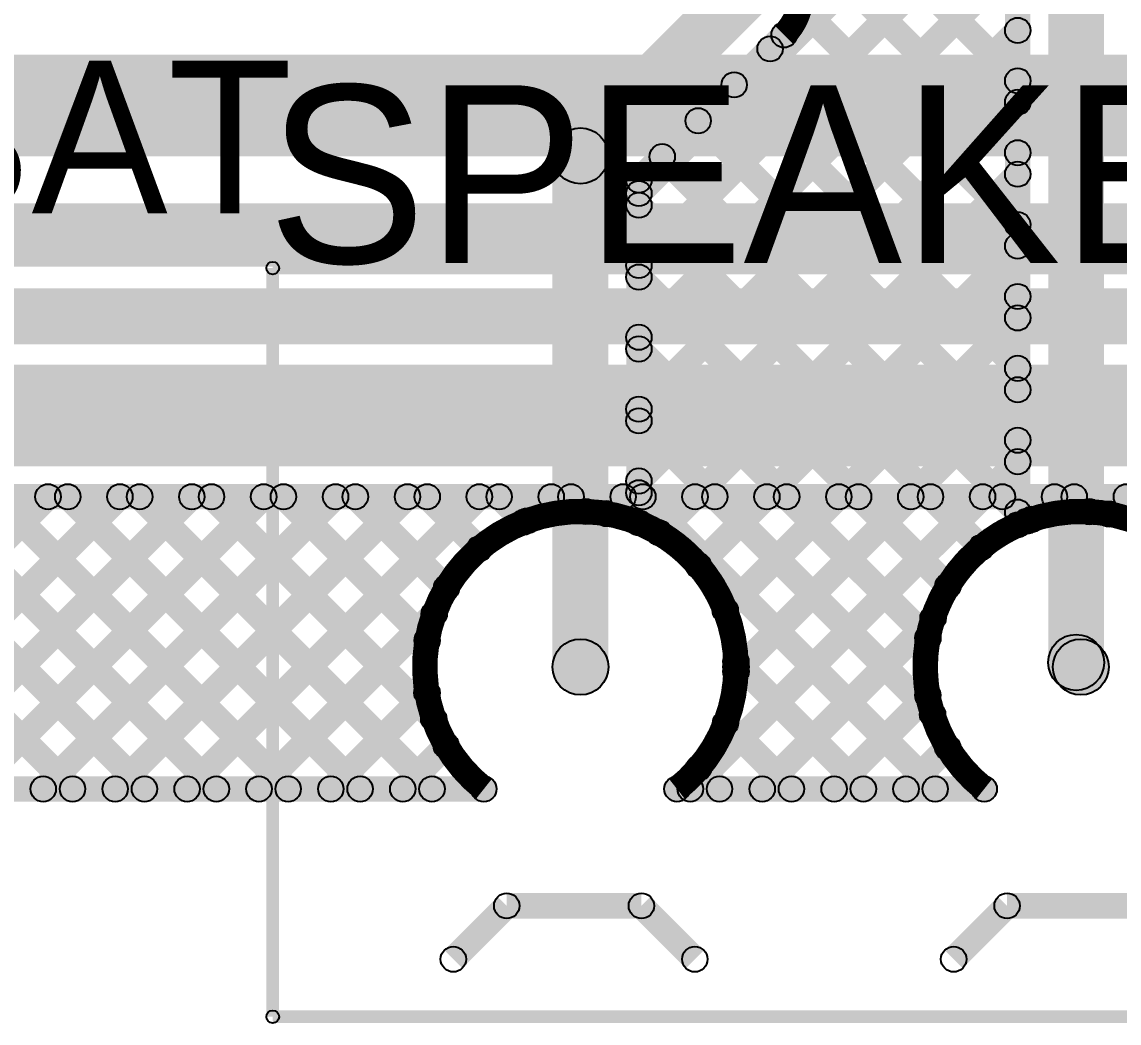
# Model space of a CAD drawing. Header units: millimetres. Extents: x -0.08 to 3.07, y -0.08 to 2.73.
# Drawn here: x 0.3574 to 0.7891, y 0.0919 to 0.4858 of the extents above; entities that cross this region are included whole.
import ezdxf

# ---------------------------------------------------------------- set-up
doc = ezdxf.new("R2010")
doc.units = ezdxf.units.MM
doc.header["$MEASUREMENT"] = 0
for name, color, linetype in [('BottomLayer', 5, 'Continuous'), ('BottomSolder', 6, 'Continuous'), ('PadHoleLayer', 156, 'Continuous'), ('TopLayer', 1, 'Continuous'), ('TopOverlay', 2, 'Continuous'), ('TopSolder', 216, 'Continuous')]:
    doc.layers.add(name, color=color, linetype=linetype)

# ---------------------------------------------------------------- blocks, each defined once
blk = doc.blocks.new('WJ301V_5_0_2P_128')
at = {"layer": 'BottomLayer'}
h = blk.add_hatch(color=5, dxfattribs=at)
edge = h.paths.add_edge_path()
edge.add_arc((-0.19685, 0), 0.04921, 0, 360)
h = blk.add_hatch(color=5, dxfattribs=at)
edge = h.paths.add_edge_path()
edge.add_arc((0, 0), 0.04921, 0, 360)
at = {"layer": 'BottomSolder'}
h = blk.add_hatch(color=6, dxfattribs=at)
edge = h.paths.add_edge_path()
edge.add_arc((-0.19685, 0), 0.05321, 0, 360)
h = blk.add_hatch(color=6, dxfattribs=at)
edge = h.paths.add_edge_path()
edge.add_arc((0, 0), 0.05321, 0, 360)
at = {"layer": 'PadHoleLayer'}
h = blk.add_hatch(color=156, dxfattribs=at)
edge = h.paths.add_edge_path()
edge.add_arc((-0.19685, 0), 0.02559, 0, 360)
h = blk.add_hatch(color=156, dxfattribs=at)
edge = h.paths.add_edge_path()
edge.add_arc((0, 0), 0.02559, 0, 360)
at = {"layer": 'TopLayer'}
h = blk.add_hatch(color=1, dxfattribs=at)
edge = h.paths.add_edge_path()
edge.add_arc((-0.19685, 0), 0.04921, 0, 360)
h = blk.add_hatch(color=1, dxfattribs=at)
edge = h.paths.add_edge_path()
edge.add_arc((0, 0), 0.04921, 0, 360)
at = {"layer": 'TopOverlay'}
h = blk.add_hatch(color=2, dxfattribs=at)
edge = h.paths.add_edge_path()
edge.add_arc((-0.31789, 0.157), 0.0025, 0, 360)
h = blk.add_hatch(color=2, dxfattribs=at)
edge = h.paths.add_edge_path()
edge.add_arc((-0.31789, 0.157), 0.0025, 0, 360)
for points in [[(-0.31539, -0.13762), (-0.32039, -0.13762), (-0.32039, 0.157), (-0.31539, 0.157)], [(-0.31789, 0.1545), (-0.31789, 0.1595), (0.09843, 0.1595), (0.09843, 0.1545)], [(-0.24331, -0.11854), (-0.25039, -0.11146), (-0.22939, -0.09046), (-0.22231, -0.09754)], [(-0.22585, -0.099), (-0.22585, -0.089), (-0.17285, -0.089), (-0.17285, -0.099)], [(-0.17639, -0.09754), (-0.16931, -0.09046), (-0.14831, -0.11146), (-0.15539, -0.11854)], [(-0.04646, -0.11854), (-0.05354, -0.11146), (-0.03254, -0.09046), (-0.02546, -0.09754)], [(-0.029, -0.099), (-0.029, -0.089), (0.024, -0.089), (0.024, -0.099)], [(-0.31789, -0.14012), (-0.31789, -0.13512), (0.09843, -0.13512), (0.09843, -0.14012)]]:
    blk.add_hatch(color=2, dxfattribs=at).paths.add_polyline_path(points)
h = blk.add_hatch(color=2, dxfattribs=at)
edge = h.paths.add_edge_path()
edge.add_arc((-0.22585, -0.094), 0.005, 0, 360)
h = blk.add_hatch(color=2, dxfattribs=at)
edge = h.paths.add_edge_path()
edge.add_arc((-0.22585, -0.094), 0.005, 0, 360)
h = blk.add_hatch(color=2, dxfattribs=at)
edge = h.paths.add_edge_path()
edge.add_arc((-0.17285, -0.094), 0.005, 0, 360)
h = blk.add_hatch(color=2, dxfattribs=at)
edge = h.paths.add_edge_path()
edge.add_arc((-0.17285, -0.094), 0.005, 0, 360)
h = blk.add_hatch(color=2, dxfattribs=at)
edge = h.paths.add_edge_path()
edge.add_arc((-0.029, -0.094), 0.005, 0, 360)
h = blk.add_hatch(color=2, dxfattribs=at)
edge = h.paths.add_edge_path()
edge.add_arc((-0.029, -0.094), 0.005, 0, 360)
h = blk.add_hatch(color=2, dxfattribs=at)
edge = h.paths.add_edge_path()
edge.add_arc((-0.24685, -0.115), 0.005, 0, 360)
h = blk.add_hatch(color=2, dxfattribs=at)
edge = h.paths.add_edge_path()
edge.add_arc((-0.15185, -0.115), 0.005, 0, 360)
h = blk.add_hatch(color=2, dxfattribs=at)
edge = h.paths.add_edge_path()
edge.add_arc((-0.05, -0.115), 0.005, 0, 360)
h = blk.add_hatch(color=2, dxfattribs=at)
edge = h.paths.add_edge_path()
edge.add_arc((-0.31789, -0.13762), 0.0025, 0, 360)
h = blk.add_hatch(color=2, dxfattribs=at)
edge = h.paths.add_edge_path()
edge.add_arc((-0.31789, -0.13762), 0.0025, 0, 360)
at = {"layer": 'TopSolder'}
h = blk.add_hatch(color=216, dxfattribs=at)
edge = h.paths.add_edge_path()
edge.add_arc((-0.19685, 0), 0.05321, 0, 360)
h = blk.add_hatch(color=216, dxfattribs=at)
edge = h.paths.add_edge_path()
edge.add_arc((0, 0), 0.05321, 0, 360)
at = {"layer": 'TopOverlay'}
for centre, radius in [((-0.31789, 0.157), 0.0025), ((-0.31789, 0.157), 0.0025), ((-0.22585, -0.094), 0.005), ((-0.22585, -0.094), 0.005), ((-0.17285, -0.094), 0.005), ((-0.17285, -0.094), 0.005), ((-0.029, -0.094), 0.005), ((-0.029, -0.094), 0.005), ((-0.24685, -0.115), 0.005), ((-0.15185, -0.115), 0.005), ((-0.05, -0.115), 0.005), ((-0.31789, -0.13762), 0.0025), ((-0.31789, -0.13762), 0.0025)]:
    blk.add_circle(centre, radius, dxfattribs=at)

msp = doc.modelspace()

# ---------------------------------------------------------------- hatches: boundary and pattern name
at = {"layer": 'BottomLayer'}
for points in [[(0.78319, 0.23381), (0.76119, 0.23381), (0.76119, 0.80819), (0.78319, 0.80819)], [(0.75419, 0.28796), (0.74419, 0.28796), (0.74419, 0.58839), (0.75419, 0.58839)], [(0.60369, 0.41479), (0.59661, 0.42186), (0.74565, 0.5709), (0.75272, 0.56383)], [(0.66046, 0.54432), (0.66754, 0.55139), (0.75272, 0.4662), (0.74565, 0.45913)], [(0.60369, 0.38651), (0.59661, 0.39358), (0.74565, 0.54262), (0.75272, 0.53555)], [(0.66046, 0.51604), (0.66754, 0.52311), (0.75272, 0.43792), (0.74565, 0.43085)], [(0.60369, 0.35822), (0.59661, 0.36529), (0.74565, 0.51433), (0.75272, 0.50726)], [(0.58493, 0.42537), (0.56937, 0.44093), (0.63322, 0.50478), (0.64878, 0.48922)], [(0.65988, 0.48833), (0.66696, 0.4954), (0.75272, 0.40963), (0.74565, 0.40256)], [(0.60369, 0.32994), (0.59661, 0.33701), (0.74565, 0.48605), (0.75272, 0.47898)], [(0.60369, 0.42009), (0.59661, 0.42716), (0.65373, 0.48427), (0.6608, 0.4772)], [(0.64823, 0.4717), (0.6553, 0.47877), (0.75272, 0.38135), (0.74565, 0.37428)], [(0.63409, 0.45756), (0.64116, 0.46463), (0.75272, 0.35306), (0.74565, 0.34599)], [(0.60369, 0.30165), (0.59661, 0.30873), (0.74565, 0.45776), (0.75272, 0.45069)], [(0.61994, 0.44342), (0.62702, 0.45049), (0.75272, 0.32478), (0.74565, 0.31771)], [(0.6058, 0.42928), (0.61287, 0.43635), (0.75272, 0.2965), (0.74565, 0.28942)], [(0.58815, 0.232), (0.56615, 0.232), (0.56615, 0.43315), (0.58815, 0.43315)], [(0.61161, 0.28129), (0.60454, 0.28836), (0.74565, 0.42948), (0.75272, 0.42241)], [(0.60515, 0.28873), (0.59515, 0.28873), (0.59515, 0.42362), (0.60515, 0.42362)], [(0.59661, 0.41018), (0.60369, 0.41725), (0.73836, 0.28257), (0.73129, 0.2755)], [(0.62704, 0.26844), (0.61997, 0.27551), (0.74565, 0.4012), (0.75272, 0.39412)], [(0.59661, 0.3819), (0.60369, 0.38897), (0.72526, 0.26739), (0.71819, 0.26032)], [(0.63768, 0.2508), (0.63061, 0.25787), (0.74565, 0.37291), (0.75272, 0.36584)], [(0.59661, 0.35361), (0.60369, 0.36068), (0.7174, 0.24697), (0.71033, 0.2399)], [(0.64187, 0.2267), (0.6348, 0.23378), (0.74565, 0.34463), (0.75272, 0.33756)], [(0.59661, 0.32533), (0.60369, 0.3324), (0.71925, 0.21683), (0.71218, 0.20976)], [(0.62392, 0.18046), (0.61685, 0.18754), (0.74565, 0.31634), (0.75272, 0.30927)], [(0.59661, 0.29704), (0.60369, 0.30411), (0.72026, 0.18754), (0.71319, 0.18046)], [(0.6522, 0.18046), (0.64513, 0.18754), (0.71235, 0.25475), (0.71942, 0.24768)], [(0.63479, 0.23058), (0.64186, 0.23765), (0.69198, 0.18754), (0.68491, 0.18046)], [(0.76441, 0.22603), (0.77997, 0.24159), (0.78178, 0.23978), (0.76622, 0.22422)], [(0.68049, 0.18046), (0.67341, 0.18754), (0.71027, 0.2244), (0.71735, 0.21732)], [(0.63071, 0.20638), (0.63778, 0.21345), (0.66369, 0.18754), (0.65662, 0.18046)], [(0.70877, 0.18046), (0.7017, 0.18754), (0.71806, 0.2039), (0.72513, 0.19683)], [(0.62013, 0.18867), (0.6272, 0.19575), (0.63541, 0.18754), (0.62834, 0.18046)], [(0.61514, 0.179), (0.61514, 0.189), (0.73601, 0.189), (0.73601, 0.179)]]:
    msp.add_hatch(color=5, dxfattribs=at).paths.add_polyline_path(points)
h = msp.add_hatch(color=5, dxfattribs=at)
edge = h.paths.add_edge_path()
edge.add_arc((0.65726, 0.48074), 0.005, 0, 360)
h = msp.add_hatch(color=5, dxfattribs=at)
edge = h.paths.add_edge_path()
edge.add_arc((0.65726, 0.48074), 0.005, 0, 360)
h = msp.add_hatch(color=5, dxfattribs=at)
edge = h.paths.add_edge_path()
edge.add_arc((0.65726, 0.48074), 0.005, 0, 360)
h = msp.add_hatch(color=5, dxfattribs=at)
edge = h.paths.add_edge_path()
edge.add_arc((0.74919, 0.48251), 0.005, 0, 360)
h = msp.add_hatch(color=5, dxfattribs=at)
edge = h.paths.add_edge_path()
edge.add_arc((0.65176, 0.47524), 0.005, 0, 360)
h = msp.add_hatch(color=5, dxfattribs=at)
edge = h.paths.add_edge_path()
edge.add_arc((0.74919, 0.46267), 0.005, 0, 360)
h = msp.add_hatch(color=5, dxfattribs=at)
edge = h.paths.add_edge_path()
edge.add_arc((0.63762, 0.4611), 0.005, 0, 360)
h = msp.add_hatch(color=5, dxfattribs=at)
edge = h.paths.add_edge_path()
edge.add_arc((0.74919, 0.45423), 0.005, 0, 360)
h = msp.add_hatch(color=5, dxfattribs=at)
edge = h.paths.add_edge_path()
edge.add_arc((0.62348, 0.44695), 0.005, 0, 360)
h = msp.add_hatch(color=5, dxfattribs=at)
edge = h.paths.add_edge_path()
edge.add_arc((0.57715, 0.43315), 0.011, 0, 360)
h = msp.add_hatch(color=5, dxfattribs=at)
edge = h.paths.add_edge_path()
edge.add_arc((0.57715, 0.43315), 0.011, 0, 360)
h = msp.add_hatch(color=5, dxfattribs=at)
edge = h.paths.add_edge_path()
edge.add_arc((0.60934, 0.43281), 0.005, 0, 360)
h = msp.add_hatch(color=5, dxfattribs=at)
edge = h.paths.add_edge_path()
edge.add_arc((0.74919, 0.43438), 0.005, 0, 360)
h = msp.add_hatch(color=5, dxfattribs=at)
edge = h.paths.add_edge_path()
edge.add_arc((0.60015, 0.42362), 0.005, 0, 360)
h = msp.add_hatch(color=5, dxfattribs=at)
edge = h.paths.add_edge_path()
edge.add_arc((0.60015, 0.42362), 0.005, 0, 360)
h = msp.add_hatch(color=5, dxfattribs=at)
edge = h.paths.add_edge_path()
edge.add_arc((0.74919, 0.42594), 0.005, 0, 360)
h = msp.add_hatch(color=5, dxfattribs=at)
edge = h.paths.add_edge_path()
edge.add_arc((0.60015, 0.41833), 0.005, 0, 360)
h = msp.add_hatch(color=5, dxfattribs=at)
edge = h.paths.add_edge_path()
edge.add_arc((0.60015, 0.41372), 0.005, 0, 360)
h = msp.add_hatch(color=5, dxfattribs=at)
edge = h.paths.add_edge_path()
edge.add_arc((0.74919, 0.4061), 0.005, 0, 360)
h = msp.add_hatch(color=5, dxfattribs=at)
edge = h.paths.add_edge_path()
edge.add_arc((0.74919, 0.39766), 0.005, 0, 360)
h = msp.add_hatch(color=5, dxfattribs=at)
edge = h.paths.add_edge_path()
edge.add_arc((0.60015, 0.39004), 0.005, 0, 360)
h = msp.add_hatch(color=5, dxfattribs=at)
edge = h.paths.add_edge_path()
edge.add_arc((0.60015, 0.38543), 0.005, 0, 360)
h = msp.add_hatch(color=5, dxfattribs=at)
edge = h.paths.add_edge_path()
edge.add_arc((0.74919, 0.37781), 0.005, 0, 360)
h = msp.add_hatch(color=5, dxfattribs=at)
edge = h.paths.add_edge_path()
edge.add_arc((0.74919, 0.36938), 0.005, 0, 360)
h = msp.add_hatch(color=5, dxfattribs=at)
edge = h.paths.add_edge_path()
edge.add_arc((0.60015, 0.36176), 0.005, 0, 360)
h = msp.add_hatch(color=5, dxfattribs=at)
edge = h.paths.add_edge_path()
edge.add_arc((0.60015, 0.35715), 0.005, 0, 360)
h = msp.add_hatch(color=5, dxfattribs=at)
edge = h.paths.add_edge_path()
edge.add_arc((0.74919, 0.34953), 0.005, 0, 360)
h = msp.add_hatch(color=5, dxfattribs=at)
edge = h.paths.add_edge_path()
edge.add_arc((0.74919, 0.34109), 0.005, 0, 360)
h = msp.add_hatch(color=5, dxfattribs=at)
edge = h.paths.add_edge_path()
edge.add_arc((0.60015, 0.33347), 0.005, 0, 360)
h = msp.add_hatch(color=5, dxfattribs=at)
edge = h.paths.add_edge_path()
edge.add_arc((0.60015, 0.32886), 0.005, 0, 360)
h = msp.add_hatch(color=5, dxfattribs=at)
edge = h.paths.add_edge_path()
edge.add_arc((0.74919, 0.32124), 0.005, 0, 360)
h = msp.add_hatch(color=5, dxfattribs=at)
edge = h.paths.add_edge_path()
edge.add_arc((0.74919, 0.31281), 0.005, 0, 360)
h = msp.add_hatch(color=5, dxfattribs=at)
edge = h.paths.add_edge_path()
edge.add_arc((0.60015, 0.30519), 0.005, 0, 360)
h = msp.add_hatch(color=5, dxfattribs=at)
edge = h.paths.add_edge_path()
edge.add_arc((0.60015, 0.30058), 0.005, 0, 360)
h = msp.add_hatch(color=5, dxfattribs=at)
edge = h.paths.add_edge_path()
edge.add_arc((0.74919, 0.29296), 0.005, 0, 360)
h = msp.add_hatch(color=5, dxfattribs=at)
edge = h.paths.add_edge_path()
edge.add_arc((0.60015, 0.28873), 0.005, 0, 360)
h = msp.add_hatch(color=5, dxfattribs=at)
edge = h.paths.add_edge_path()
edge.add_arc((0.60015, 0.28873), 0.005, 0, 360)
h = msp.add_hatch(color=5, dxfattribs=at)
edge = h.paths.add_edge_path()
edge.add_arc((0.60807, 0.28483), 0.005, 0, 360)
h = msp.add_hatch(color=5, dxfattribs=at)
edge = h.paths.add_edge_path()
edge.add_arc((0.74919, 0.28796), 0.005, 0, 360)
h = msp.add_hatch(color=5, dxfattribs=at)
edge = h.paths.add_edge_path()
edge.add_arc((0.74919, 0.28796), 0.005, 0, 360)
h = msp.add_hatch(color=5, dxfattribs=at)
edge = h.paths.add_edge_path()
edge.add_arc((0.73483, 0.27904), 0.005, 0, 360)
h = msp.add_hatch(color=5, dxfattribs=at)
edge = h.paths.add_edge_path()
edge.add_arc((0.62351, 0.27198), 0.005, 0, 360)
h = msp.add_hatch(color=5, dxfattribs=at)
edge = h.paths.add_edge_path()
edge.add_arc((0.72173, 0.26385), 0.005, 0, 360)
h = msp.add_hatch(color=5, dxfattribs=at)
edge = h.paths.add_edge_path()
edge.add_arc((0.63414, 0.25433), 0.005, 0, 360)
h = msp.add_hatch(color=5, dxfattribs=at)
edge = h.paths.add_edge_path()
edge.add_arc((0.71588, 0.25122), 0.005, 0, 360)
h = msp.add_hatch(color=5, dxfattribs=at)
edge = h.paths.add_edge_path()
edge.add_arc((0.71386, 0.24343), 0.005, 0, 360)
h = msp.add_hatch(color=5, dxfattribs=at)
edge = h.paths.add_edge_path()
edge.add_arc((0.57715, 0.232), 0.011, 0, 360)
h = msp.add_hatch(color=5, dxfattribs=at)
edge = h.paths.add_edge_path()
edge.add_arc((0.77219, 0.23381), 0.011, 0, 360)
h = msp.add_hatch(color=5, dxfattribs=at)
edge = h.paths.add_edge_path()
edge.add_arc((0.77219, 0.23381), 0.011, 0, 360)
h = msp.add_hatch(color=5, dxfattribs=at)
edge = h.paths.add_edge_path()
edge.add_arc((0.774, 0.232), 0.011, 0, 360)
h = msp.add_hatch(color=5, dxfattribs=at)
edge = h.paths.add_edge_path()
edge.add_arc((0.63833, 0.23412), 0.005, 0, 360)
h = msp.add_hatch(color=5, dxfattribs=at)
edge = h.paths.add_edge_path()
edge.add_arc((0.63834, 0.23024), 0.005, 0, 360)
h = msp.add_hatch(color=5, dxfattribs=at)
edge = h.paths.add_edge_path()
edge.add_arc((0.63836, 0.232), 0.005, 0, 360)
h = msp.add_hatch(color=5, dxfattribs=at)
edge = h.paths.add_edge_path()
edge.add_arc((0.63836, 0.232), 0.005, 0, 360)
h = msp.add_hatch(color=5, dxfattribs=at)
edge = h.paths.add_edge_path()
edge.add_arc((0.71381, 0.22086), 0.005, 0, 360)
h = msp.add_hatch(color=5, dxfattribs=at)
edge = h.paths.add_edge_path()
edge.add_arc((0.71571, 0.2133), 0.005, 0, 360)
h = msp.add_hatch(color=5, dxfattribs=at)
edge = h.paths.add_edge_path()
edge.add_arc((0.63424, 0.20992), 0.005, 0, 360)
h = msp.add_hatch(color=5, dxfattribs=at)
edge = h.paths.add_edge_path()
edge.add_arc((0.7216, 0.20036), 0.005, 0, 360)
h = msp.add_hatch(color=5, dxfattribs=at)
edge = h.paths.add_edge_path()
edge.add_arc((0.62367, 0.19221), 0.005, 0, 360)
h = msp.add_hatch(color=5, dxfattribs=at)
edge = h.paths.add_edge_path()
edge.add_arc((0.61514, 0.184), 0.005, 0, 360)
h = msp.add_hatch(color=5, dxfattribs=at)
edge = h.paths.add_edge_path()
edge.add_arc((0.61514, 0.184), 0.005, 0, 360)
h = msp.add_hatch(color=5, dxfattribs=at)
edge = h.paths.add_edge_path()
edge.add_arc((0.62038, 0.184), 0.005, 0, 360)
h = msp.add_hatch(color=5, dxfattribs=at)
edge = h.paths.add_edge_path()
edge.add_arc((0.63188, 0.184), 0.005, 0, 360)
h = msp.add_hatch(color=5, dxfattribs=at)
edge = h.paths.add_edge_path()
edge.add_arc((0.64867, 0.184), 0.005, 0, 360)
h = msp.add_hatch(color=5, dxfattribs=at)
edge = h.paths.add_edge_path()
edge.add_arc((0.66016, 0.184), 0.005, 0, 360)
h = msp.add_hatch(color=5, dxfattribs=at)
edge = h.paths.add_edge_path()
edge.add_arc((0.67695, 0.184), 0.005, 0, 360)
h = msp.add_hatch(color=5, dxfattribs=at)
edge = h.paths.add_edge_path()
edge.add_arc((0.68844, 0.184), 0.005, 0, 360)
h = msp.add_hatch(color=5, dxfattribs=at)
edge = h.paths.add_edge_path()
edge.add_arc((0.70523, 0.184), 0.005, 0, 360)
h = msp.add_hatch(color=5, dxfattribs=at)
edge = h.paths.add_edge_path()
edge.add_arc((0.71673, 0.184), 0.005, 0, 360)
h = msp.add_hatch(color=5, dxfattribs=at)
edge = h.paths.add_edge_path()
edge.add_arc((0.73601, 0.184), 0.005, 0, 360)
h = msp.add_hatch(color=5, dxfattribs=at)
edge = h.paths.add_edge_path()
edge.add_arc((0.73601, 0.184), 0.005, 0, 360)
at = {"layer": 'TopLayer'}
for points in [[(0.328, 0.433), (0.328, 0.473), (0.96, 0.473), (0.96, 0.433)], [(0.14278, 0.41146), (0.14985, 0.41854), (0.38085, 0.18754), (0.37378, 0.18046)], [(0.32, 0.3895), (0.32, 0.4145), (0.973, 0.4145), (0.973, 0.3895)], [(0.304, 0.359), (0.304, 0.381), (0.973, 0.381), (0.973, 0.359)], [(0.279, 0.311), (0.279, 0.351), (0.899, 0.351), (0.899, 0.311)], [(0.25622, 0.18046), (0.24915, 0.18754), (0.36415, 0.30254), (0.37122, 0.29546)], [(0.28451, 0.18046), (0.27743, 0.18754), (0.39243, 0.30254), (0.39951, 0.29546)], [(0.279, 0.294), (0.279, 0.304), (0.899, 0.304), (0.899, 0.294)], [(0.28707, 0.29546), (0.29414, 0.30254), (0.40914, 0.18754), (0.40207, 0.18046)], [(0.31279, 0.18046), (0.30572, 0.18754), (0.42072, 0.30254), (0.42779, 0.29546)], [(0.31535, 0.29546), (0.32242, 0.30254), (0.43742, 0.18754), (0.43035, 0.18046)], [(0.34107, 0.18046), (0.334, 0.18754), (0.449, 0.30254), (0.45607, 0.29546)], [(0.34363, 0.29546), (0.3507, 0.30254), (0.4657, 0.18754), (0.45863, 0.18046)], [(0.36936, 0.18046), (0.36229, 0.18754), (0.47729, 0.30254), (0.48436, 0.29546)], [(0.37192, 0.29546), (0.37899, 0.30254), (0.49399, 0.18754), (0.48692, 0.18046)], [(0.39764, 0.18046), (0.39057, 0.18754), (0.50557, 0.30254), (0.51264, 0.29546)], [(0.4002, 0.29546), (0.40727, 0.30254), (0.52227, 0.18754), (0.5152, 0.18046)], [(0.42593, 0.18046), (0.41886, 0.18754), (0.53386, 0.30254), (0.54093, 0.29546)], [(0.42849, 0.29546), (0.43556, 0.30254), (0.52298, 0.21511), (0.51591, 0.20804)], [(0.45677, 0.29546), (0.46384, 0.30254), (0.52037, 0.246), (0.5133, 0.23893)], [(0.48506, 0.29546), (0.49213, 0.30254), (0.52799, 0.26668), (0.52091, 0.25961)], [(0.51334, 0.29546), (0.52041, 0.30254), (0.54089, 0.28205), (0.53382, 0.27498)], [(0.54162, 0.29546), (0.54869, 0.30254), (0.5586, 0.29263), (0.55153, 0.28556)], [(0.55972, 0.28598), (0.55265, 0.29305), (0.56214, 0.30254), (0.56921, 0.29546)], [(0.56991, 0.29546), (0.57698, 0.30254), (0.5828, 0.29671), (0.57573, 0.28964)], [(0.59086, 0.28883), (0.58379, 0.2959), (0.59042, 0.30254), (0.5975, 0.29546)], [(0.59819, 0.29546), (0.60526, 0.30254), (0.72026, 0.18754), (0.71319, 0.18046)], [(0.61161, 0.28129), (0.60454, 0.28836), (0.61871, 0.30254), (0.62578, 0.29546)], [(0.62392, 0.18046), (0.61685, 0.18754), (0.73185, 0.30254), (0.73892, 0.29546)], [(0.62704, 0.26844), (0.61997, 0.27551), (0.64699, 0.30254), (0.65406, 0.29546)], [(0.62648, 0.29546), (0.63355, 0.30254), (0.71925, 0.21683), (0.71218, 0.20976)], [(0.63768, 0.2508), (0.63061, 0.25787), (0.67528, 0.30254), (0.68235, 0.29546)], [(0.64187, 0.2267), (0.6348, 0.23378), (0.70356, 0.30254), (0.71063, 0.29546)], [(0.65476, 0.29546), (0.66183, 0.30254), (0.7174, 0.24697), (0.71033, 0.2399)], [(0.68305, 0.29546), (0.69012, 0.30254), (0.72526, 0.26739), (0.71819, 0.26032)], [(0.71133, 0.29546), (0.7184, 0.30254), (0.73836, 0.28257), (0.73129, 0.2755)], [(0.73961, 0.29546), (0.74669, 0.30254), (0.75628, 0.29294), (0.74921, 0.28587)], [(0.75832, 0.28658), (0.75125, 0.29365), (0.76013, 0.30254), (0.7672, 0.29546)], [(0.7679, 0.29546), (0.77497, 0.30254), (0.78085, 0.29666), (0.77378, 0.28959)], [(0.78868, 0.28865), (0.7816, 0.29573), (0.78841, 0.30254), (0.79549, 0.29546)], [(0.45421, 0.18046), (0.44714, 0.18754), (0.5161, 0.2565), (0.52317, 0.24943)], [(0.6522, 0.18046), (0.64513, 0.18754), (0.71235, 0.25475), (0.71942, 0.24768)], [(0.63479, 0.23058), (0.64186, 0.23765), (0.69198, 0.18754), (0.68491, 0.18046)], [(0.4825, 0.18046), (0.47542, 0.18754), (0.51325, 0.22536), (0.52032, 0.21829)], [(0.68049, 0.18046), (0.67341, 0.18754), (0.71027, 0.2244), (0.71735, 0.21732)], [(0.63071, 0.20638), (0.63778, 0.21345), (0.66369, 0.18754), (0.65662, 0.18046)], [(0.51078, 0.18046), (0.50371, 0.18754), (0.52079, 0.20461), (0.52786, 0.19754)], [(0.70877, 0.18046), (0.7017, 0.18754), (0.71806, 0.2039), (0.72513, 0.19683)], [(0.62013, 0.18867), (0.6272, 0.19575), (0.63541, 0.18754), (0.62834, 0.18046)], [(0.015, 0.179), (0.015, 0.189), (0.53916, 0.189), (0.53916, 0.179)], [(0.61514, 0.179), (0.61514, 0.189), (0.73601, 0.189), (0.73601, 0.179)]]:
    msp.add_hatch(color=1, dxfattribs=at).paths.add_polyline_path(points)
h = msp.add_hatch(color=1, dxfattribs=at)
edge = h.paths.add_edge_path()
edge.add_arc((0.36769, 0.299), 0.005, 0, 360)
h = msp.add_hatch(color=1, dxfattribs=at)
edge = h.paths.add_edge_path()
edge.add_arc((0.37545, 0.299), 0.005, 0, 360)
h = msp.add_hatch(color=1, dxfattribs=at)
edge = h.paths.add_edge_path()
edge.add_arc((0.39597, 0.299), 0.005, 0, 360)
h = msp.add_hatch(color=1, dxfattribs=at)
edge = h.paths.add_edge_path()
edge.add_arc((0.40374, 0.299), 0.005, 0, 360)
h = msp.add_hatch(color=1, dxfattribs=at)
edge = h.paths.add_edge_path()
edge.add_arc((0.42425, 0.299), 0.005, 0, 360)
h = msp.add_hatch(color=1, dxfattribs=at)
edge = h.paths.add_edge_path()
edge.add_arc((0.43202, 0.299), 0.005, 0, 360)
h = msp.add_hatch(color=1, dxfattribs=at)
edge = h.paths.add_edge_path()
edge.add_arc((0.45254, 0.299), 0.005, 0, 360)
h = msp.add_hatch(color=1, dxfattribs=at)
edge = h.paths.add_edge_path()
edge.add_arc((0.46031, 0.299), 0.005, 0, 360)
h = msp.add_hatch(color=1, dxfattribs=at)
edge = h.paths.add_edge_path()
edge.add_arc((0.48082, 0.299), 0.005, 0, 360)
h = msp.add_hatch(color=1, dxfattribs=at)
edge = h.paths.add_edge_path()
edge.add_arc((0.48859, 0.299), 0.005, 0, 360)
h = msp.add_hatch(color=1, dxfattribs=at)
edge = h.paths.add_edge_path()
edge.add_arc((0.50911, 0.299), 0.005, 0, 360)
h = msp.add_hatch(color=1, dxfattribs=at)
edge = h.paths.add_edge_path()
edge.add_arc((0.51688, 0.299), 0.005, 0, 360)
h = msp.add_hatch(color=1, dxfattribs=at)
edge = h.paths.add_edge_path()
edge.add_arc((0.53739, 0.299), 0.005, 0, 360)
h = msp.add_hatch(color=1, dxfattribs=at)
edge = h.paths.add_edge_path()
edge.add_arc((0.54516, 0.299), 0.005, 0, 360)
h = msp.add_hatch(color=1, dxfattribs=at)
edge = h.paths.add_edge_path()
edge.add_arc((0.56568, 0.299), 0.005, 0, 360)
h = msp.add_hatch(color=1, dxfattribs=at)
edge = h.paths.add_edge_path()
edge.add_arc((0.57344, 0.299), 0.005, 0, 360)
h = msp.add_hatch(color=1, dxfattribs=at)
edge = h.paths.add_edge_path()
edge.add_arc((0.59396, 0.299), 0.005, 0, 360)
h = msp.add_hatch(color=1, dxfattribs=at)
edge = h.paths.add_edge_path()
edge.add_arc((0.60173, 0.299), 0.005, 0, 360)
h = msp.add_hatch(color=1, dxfattribs=at)
edge = h.paths.add_edge_path()
edge.add_arc((0.62224, 0.299), 0.005, 0, 360)
h = msp.add_hatch(color=1, dxfattribs=at)
edge = h.paths.add_edge_path()
edge.add_arc((0.63001, 0.299), 0.005, 0, 360)
h = msp.add_hatch(color=1, dxfattribs=at)
edge = h.paths.add_edge_path()
edge.add_arc((0.65053, 0.299), 0.005, 0, 360)
h = msp.add_hatch(color=1, dxfattribs=at)
edge = h.paths.add_edge_path()
edge.add_arc((0.6583, 0.299), 0.005, 0, 360)
h = msp.add_hatch(color=1, dxfattribs=at)
edge = h.paths.add_edge_path()
edge.add_arc((0.67881, 0.299), 0.005, 0, 360)
h = msp.add_hatch(color=1, dxfattribs=at)
edge = h.paths.add_edge_path()
edge.add_arc((0.68658, 0.299), 0.005, 0, 360)
h = msp.add_hatch(color=1, dxfattribs=at)
edge = h.paths.add_edge_path()
edge.add_arc((0.7071, 0.299), 0.005, 0, 360)
h = msp.add_hatch(color=1, dxfattribs=at)
edge = h.paths.add_edge_path()
edge.add_arc((0.71487, 0.299), 0.005, 0, 360)
h = msp.add_hatch(color=1, dxfattribs=at)
edge = h.paths.add_edge_path()
edge.add_arc((0.73538, 0.299), 0.005, 0, 360)
h = msp.add_hatch(color=1, dxfattribs=at)
edge = h.paths.add_edge_path()
edge.add_arc((0.74315, 0.299), 0.005, 0, 360)
h = msp.add_hatch(color=1, dxfattribs=at)
edge = h.paths.add_edge_path()
edge.add_arc((0.76367, 0.299), 0.005, 0, 360)
h = msp.add_hatch(color=1, dxfattribs=at)
edge = h.paths.add_edge_path()
edge.add_arc((0.77143, 0.299), 0.005, 0, 360)
h = msp.add_hatch(color=1, dxfattribs=at)
edge = h.paths.add_edge_path()
edge.add_arc((0.79195, 0.299), 0.005, 0, 360)
h = msp.add_hatch(color=1, dxfattribs=at)
edge = h.paths.add_edge_path()
edge.add_arc((0.57927, 0.29318), 0.005, 0, 360)
h = msp.add_hatch(color=1, dxfattribs=at)
edge = h.paths.add_edge_path()
edge.add_arc((0.77731, 0.29312), 0.005, 0, 360)
h = msp.add_hatch(color=1, dxfattribs=at)
edge = h.paths.add_edge_path()
edge.add_arc((0.55507, 0.28909), 0.005, 0, 360)
h = msp.add_hatch(color=1, dxfattribs=at)
edge = h.paths.add_edge_path()
edge.add_arc((0.55619, 0.28951), 0.005, 0, 360)
h = msp.add_hatch(color=1, dxfattribs=at)
edge = h.paths.add_edge_path()
edge.add_arc((0.58732, 0.29236), 0.005, 0, 360)
h = msp.add_hatch(color=1, dxfattribs=at)
edge = h.paths.add_edge_path()
edge.add_arc((0.75275, 0.2894), 0.005, 0, 360)
h = msp.add_hatch(color=1, dxfattribs=at)
edge = h.paths.add_edge_path()
edge.add_arc((0.75478, 0.29012), 0.005, 0, 360)
h = msp.add_hatch(color=1, dxfattribs=at)
edge = h.paths.add_edge_path()
edge.add_arc((0.78514, 0.29219), 0.005, 0, 360)
h = msp.add_hatch(color=1, dxfattribs=at)
edge = h.paths.add_edge_path()
edge.add_arc((0.60807, 0.28483), 0.005, 0, 360)
h = msp.add_hatch(color=1, dxfattribs=at)
edge = h.paths.add_edge_path()
edge.add_arc((0.53736, 0.27852), 0.005, 0, 360)
h = msp.add_hatch(color=1, dxfattribs=at)
edge = h.paths.add_edge_path()
edge.add_arc((0.73483, 0.27904), 0.005, 0, 360)
h = msp.add_hatch(color=1, dxfattribs=at)
edge = h.paths.add_edge_path()
edge.add_arc((0.62351, 0.27198), 0.005, 0, 360)
h = msp.add_hatch(color=1, dxfattribs=at)
edge = h.paths.add_edge_path()
edge.add_arc((0.52445, 0.26314), 0.005, 0, 360)
h = msp.add_hatch(color=1, dxfattribs=at)
edge = h.paths.add_edge_path()
edge.add_arc((0.72173, 0.26385), 0.005, 0, 360)
h = msp.add_hatch(color=1, dxfattribs=at)
edge = h.paths.add_edge_path()
edge.add_arc((0.63414, 0.25433), 0.005, 0, 360)
h = msp.add_hatch(color=1, dxfattribs=at)
edge = h.paths.add_edge_path()
edge.add_arc((0.51964, 0.25296), 0.005, 0, 360)
h = msp.add_hatch(color=1, dxfattribs=at)
edge = h.paths.add_edge_path()
edge.add_arc((0.71588, 0.25122), 0.005, 0, 360)
h = msp.add_hatch(color=1, dxfattribs=at)
edge = h.paths.add_edge_path()
edge.add_arc((0.51684, 0.24247), 0.005, 0, 360)
h = msp.add_hatch(color=1, dxfattribs=at)
edge = h.paths.add_edge_path()
edge.add_arc((0.71386, 0.24343), 0.005, 0, 360)
h = msp.add_hatch(color=1, dxfattribs=at)
edge = h.paths.add_edge_path()
edge.add_arc((0.63833, 0.23412), 0.005, 0, 360)
h = msp.add_hatch(color=1, dxfattribs=at)
edge = h.paths.add_edge_path()
edge.add_arc((0.63834, 0.23024), 0.005, 0, 360)
h = msp.add_hatch(color=1, dxfattribs=at)
edge = h.paths.add_edge_path()
edge.add_arc((0.63836, 0.232), 0.005, 0, 360)
h = msp.add_hatch(color=1, dxfattribs=at)
edge = h.paths.add_edge_path()
edge.add_arc((0.63836, 0.232), 0.005, 0, 360)
h = msp.add_hatch(color=1, dxfattribs=at)
edge = h.paths.add_edge_path()
edge.add_arc((0.51679, 0.22183), 0.005, 0, 360)
h = msp.add_hatch(color=1, dxfattribs=at)
edge = h.paths.add_edge_path()
edge.add_arc((0.71381, 0.22086), 0.005, 0, 360)
h = msp.add_hatch(color=1, dxfattribs=at)
edge = h.paths.add_edge_path()
edge.add_arc((0.51944, 0.21158), 0.005, 0, 360)
h = msp.add_hatch(color=1, dxfattribs=at)
edge = h.paths.add_edge_path()
edge.add_arc((0.71571, 0.2133), 0.005, 0, 360)
h = msp.add_hatch(color=1, dxfattribs=at)
edge = h.paths.add_edge_path()
edge.add_arc((0.63424, 0.20992), 0.005, 0, 360)
h = msp.add_hatch(color=1, dxfattribs=at)
edge = h.paths.add_edge_path()
edge.add_arc((0.52432, 0.20108), 0.005, 0, 360)
h = msp.add_hatch(color=1, dxfattribs=at)
edge = h.paths.add_edge_path()
edge.add_arc((0.7216, 0.20036), 0.005, 0, 360)
h = msp.add_hatch(color=1, dxfattribs=at)
edge = h.paths.add_edge_path()
edge.add_arc((0.62367, 0.19221), 0.005, 0, 360)
h = msp.add_hatch(color=1, dxfattribs=at)
edge = h.paths.add_edge_path()
edge.add_arc((0.36582, 0.184), 0.005, 0, 360)
h = msp.add_hatch(color=1, dxfattribs=at)
edge = h.paths.add_edge_path()
edge.add_arc((0.37732, 0.184), 0.005, 0, 360)
h = msp.add_hatch(color=1, dxfattribs=at)
edge = h.paths.add_edge_path()
edge.add_arc((0.39411, 0.184), 0.005, 0, 360)
h = msp.add_hatch(color=1, dxfattribs=at)
edge = h.paths.add_edge_path()
edge.add_arc((0.4056, 0.184), 0.005, 0, 360)
h = msp.add_hatch(color=1, dxfattribs=at)
edge = h.paths.add_edge_path()
edge.add_arc((0.42239, 0.184), 0.005, 0, 360)
h = msp.add_hatch(color=1, dxfattribs=at)
edge = h.paths.add_edge_path()
edge.add_arc((0.43389, 0.184), 0.005, 0, 360)
h = msp.add_hatch(color=1, dxfattribs=at)
edge = h.paths.add_edge_path()
edge.add_arc((0.45068, 0.184), 0.005, 0, 360)
h = msp.add_hatch(color=1, dxfattribs=at)
edge = h.paths.add_edge_path()
edge.add_arc((0.46217, 0.184), 0.005, 0, 360)
h = msp.add_hatch(color=1, dxfattribs=at)
edge = h.paths.add_edge_path()
edge.add_arc((0.47896, 0.184), 0.005, 0, 360)
h = msp.add_hatch(color=1, dxfattribs=at)
edge = h.paths.add_edge_path()
edge.add_arc((0.49045, 0.184), 0.005, 0, 360)
h = msp.add_hatch(color=1, dxfattribs=at)
edge = h.paths.add_edge_path()
edge.add_arc((0.50724, 0.184), 0.005, 0, 360)
h = msp.add_hatch(color=1, dxfattribs=at)
edge = h.paths.add_edge_path()
edge.add_arc((0.51874, 0.184), 0.005, 0, 360)
h = msp.add_hatch(color=1, dxfattribs=at)
edge = h.paths.add_edge_path()
edge.add_arc((0.53916, 0.184), 0.005, 0, 360)
h = msp.add_hatch(color=1, dxfattribs=at)
edge = h.paths.add_edge_path()
edge.add_arc((0.53916, 0.184), 0.005, 0, 360)
h = msp.add_hatch(color=1, dxfattribs=at)
edge = h.paths.add_edge_path()
edge.add_arc((0.61514, 0.184), 0.005, 0, 360)
h = msp.add_hatch(color=1, dxfattribs=at)
edge = h.paths.add_edge_path()
edge.add_arc((0.61514, 0.184), 0.005, 0, 360)
h = msp.add_hatch(color=1, dxfattribs=at)
edge = h.paths.add_edge_path()
edge.add_arc((0.62038, 0.184), 0.005, 0, 360)
h = msp.add_hatch(color=1, dxfattribs=at)
edge = h.paths.add_edge_path()
edge.add_arc((0.63188, 0.184), 0.005, 0, 360)
h = msp.add_hatch(color=1, dxfattribs=at)
edge = h.paths.add_edge_path()
edge.add_arc((0.64867, 0.184), 0.005, 0, 360)
h = msp.add_hatch(color=1, dxfattribs=at)
edge = h.paths.add_edge_path()
edge.add_arc((0.66016, 0.184), 0.005, 0, 360)
h = msp.add_hatch(color=1, dxfattribs=at)
edge = h.paths.add_edge_path()
edge.add_arc((0.67695, 0.184), 0.005, 0, 360)
h = msp.add_hatch(color=1, dxfattribs=at)
edge = h.paths.add_edge_path()
edge.add_arc((0.68844, 0.184), 0.005, 0, 360)
h = msp.add_hatch(color=1, dxfattribs=at)
edge = h.paths.add_edge_path()
edge.add_arc((0.70523, 0.184), 0.005, 0, 360)
h = msp.add_hatch(color=1, dxfattribs=at)
edge = h.paths.add_edge_path()
edge.add_arc((0.71673, 0.184), 0.005, 0, 360)
h = msp.add_hatch(color=1, dxfattribs=at)
edge = h.paths.add_edge_path()
edge.add_arc((0.73601, 0.184), 0.005, 0, 360)
h = msp.add_hatch(color=1, dxfattribs=at)
edge = h.paths.add_edge_path()
edge.add_arc((0.73601, 0.184), 0.005, 0, 360)

# ---------------------------------------------------------------- linework, layer by layer
at = {"layer": 'BottomLayer', "const_width": 0.01}
for points in [[(0.664, 0.497, -0.198912), (0.65726, 0.48074)], [(0.664, 0.497, -0.198912), (0.65726, 0.48074)], [(0.60015, 0.28873, -0.305397), (0.63836, 0.232)], [(0.73601, 0.184, -0.564223), (0.74919, 0.28796)], [(0.63836, 0.232, -0.229225), (0.61514, 0.184)]]:
    msp.add_lwpolyline(points, format="xyb", dxfattribs=at)
at = {"layer": 'BottomLayer'}
for centre, radius in [((0.65726, 0.48074), 0.005), ((0.65726, 0.48074), 0.005), ((0.65726, 0.48074), 0.005), ((0.74919, 0.48251), 0.005), ((0.65176, 0.47524), 0.005), ((0.74919, 0.46267), 0.005), ((0.63762, 0.4611), 0.005), ((0.74919, 0.45423), 0.005), ((0.62348, 0.44695), 0.005), ((0.57715, 0.43315), 0.011), ((0.57715, 0.43315), 0.011), ((0.60934, 0.43281), 0.005), ((0.74919, 0.43438), 0.005), ((0.60015, 0.42362), 0.005), ((0.60015, 0.42362), 0.005), ((0.74919, 0.42594), 0.005), ((0.60015, 0.41833), 0.005), ((0.60015, 0.41372), 0.005), ((0.74919, 0.4061), 0.005), ((0.74919, 0.39766), 0.005), ((0.60015, 0.39004), 0.005), ((0.60015, 0.38543), 0.005), ((0.74919, 0.37781), 0.005), ((0.74919, 0.36938), 0.005), ((0.60015, 0.36176), 0.005), ((0.60015, 0.35715), 0.005), ((0.74919, 0.34953), 0.005), ((0.74919, 0.34109), 0.005), ((0.60015, 0.33347), 0.005), ((0.60015, 0.32886), 0.005), ((0.74919, 0.32124), 0.005), ((0.74919, 0.31281), 0.005), ((0.60015, 0.30519), 0.005), ((0.60015, 0.30058), 0.005), ((0.74919, 0.29296), 0.005), ((0.60015, 0.28873), 0.005), ((0.60015, 0.28873), 0.005), ((0.60807, 0.28483), 0.005), ((0.74919, 0.28796), 0.005), ((0.74919, 0.28796), 0.005), ((0.73483, 0.27904), 0.005), ((0.62351, 0.27198), 0.005), ((0.72173, 0.26385), 0.005), ((0.63414, 0.25433), 0.005), ((0.71588, 0.25122), 0.005), ((0.71386, 0.24343), 0.005), ((0.57715, 0.232), 0.011), ((0.77219, 0.23381), 0.011), ((0.77219, 0.23381), 0.011), ((0.774, 0.232), 0.011), ((0.63833, 0.23412), 0.005), ((0.63834, 0.23024), 0.005), ((0.63836, 0.232), 0.005), ((0.63836, 0.232), 0.005), ((0.71381, 0.22086), 0.005), ((0.71571, 0.2133), 0.005), ((0.63424, 0.20992), 0.005), ((0.7216, 0.20036), 0.005), ((0.62367, 0.19221), 0.005), ((0.61514, 0.184), 0.005), ((0.61514, 0.184), 0.005), ((0.62038, 0.184), 0.005), ((0.63188, 0.184), 0.005), ((0.64867, 0.184), 0.005), ((0.66016, 0.184), 0.005), ((0.67695, 0.184), 0.005), ((0.68844, 0.184), 0.005), ((0.70523, 0.184), 0.005), ((0.71673, 0.184), 0.005), ((0.73601, 0.184), 0.005), ((0.73601, 0.184), 0.005)]:
    msp.add_circle(centre, radius, dxfattribs=at)
at = {"layer": 'TopLayer', "const_width": 0.01}
for points in [[(0.53916, 0.184, -1.594791), (0.63836, 0.232)], [(0.73601, 0.184, -1.594791), (0.83521, 0.232)], [(0.63836, 0.232, -0.229225), (0.61514, 0.184)]]:
    msp.add_lwpolyline(points, format="xyb", dxfattribs=at)
at = {"layer": 'TopLayer'}
for centre in [(0.36769, 0.299), (0.37545, 0.299), (0.39597, 0.299), (0.40374, 0.299), (0.42425, 0.299), (0.43202, 0.299), (0.45254, 0.299), (0.46031, 0.299), (0.48082, 0.299), (0.48859, 0.299), (0.50911, 0.299), (0.51688, 0.299), (0.53739, 0.299), (0.54516, 0.299), (0.56568, 0.299), (0.57344, 0.299), (0.59396, 0.299), (0.60173, 0.299), (0.62224, 0.299), (0.63001, 0.299), (0.65053, 0.299), (0.6583, 0.299), (0.67881, 0.299), (0.68658, 0.299), (0.7071, 0.299), (0.71487, 0.299), (0.73538, 0.299), (0.74315, 0.299), (0.76367, 0.299), (0.77143, 0.299), (0.79195, 0.299), (0.57927, 0.29318), (0.77731, 0.29312), (0.55507, 0.28909), (0.55619, 0.28951), (0.58732, 0.29236), (0.75275, 0.2894), (0.75478, 0.29012), (0.78514, 0.29219), (0.60807, 0.28483), (0.53736, 0.27852), (0.73483, 0.27904), (0.62351, 0.27198), (0.52445, 0.26314), (0.72173, 0.26385), (0.63414, 0.25433), (0.51964, 0.25296), (0.71588, 0.25122), (0.51684, 0.24247), (0.71386, 0.24343), (0.63833, 0.23412), (0.63834, 0.23024), (0.63836, 0.232), (0.63836, 0.232), (0.51679, 0.22183), (0.71381, 0.22086), (0.51944, 0.21158), (0.71571, 0.2133), (0.63424, 0.20992), (0.52432, 0.20108), (0.7216, 0.20036), (0.62367, 0.19221), (0.36582, 0.184), (0.37732, 0.184), (0.39411, 0.184), (0.4056, 0.184), (0.42239, 0.184), (0.43389, 0.184), (0.45068, 0.184), (0.46217, 0.184), (0.47896, 0.184), (0.49045, 0.184), (0.50724, 0.184), (0.51874, 0.184), (0.53916, 0.184), (0.53916, 0.184), (0.61514, 0.184), (0.61514, 0.184), (0.62038, 0.184), (0.63188, 0.184), (0.64867, 0.184), (0.66016, 0.184), (0.67695, 0.184), (0.68844, 0.184), (0.70523, 0.184), (0.71673, 0.184), (0.73601, 0.184), (0.73601, 0.184)]:
    msp.add_circle(centre, 0.005, dxfattribs=at)

# ---------------------------------------------------------------- block references
at = {"rotation": 360}
msp.add_blockref('WJ301V_5_0_2P_128', (0.774, 0.232), dxfattribs=at)

# ---------------------------------------------------------------- texts
at = {"layer": 'TopOverlay'}
for s, height, p in [('COIN_VBAT', 0.06, (0.009, 0.41059)), ('SPEAKER', 0.07, (0.454, 0.39094))]:
    msp.add_text(s, height=height, rotation=360, dxfattribs=at).set_placement(p)

doc.saveas('drawing.dxf')
